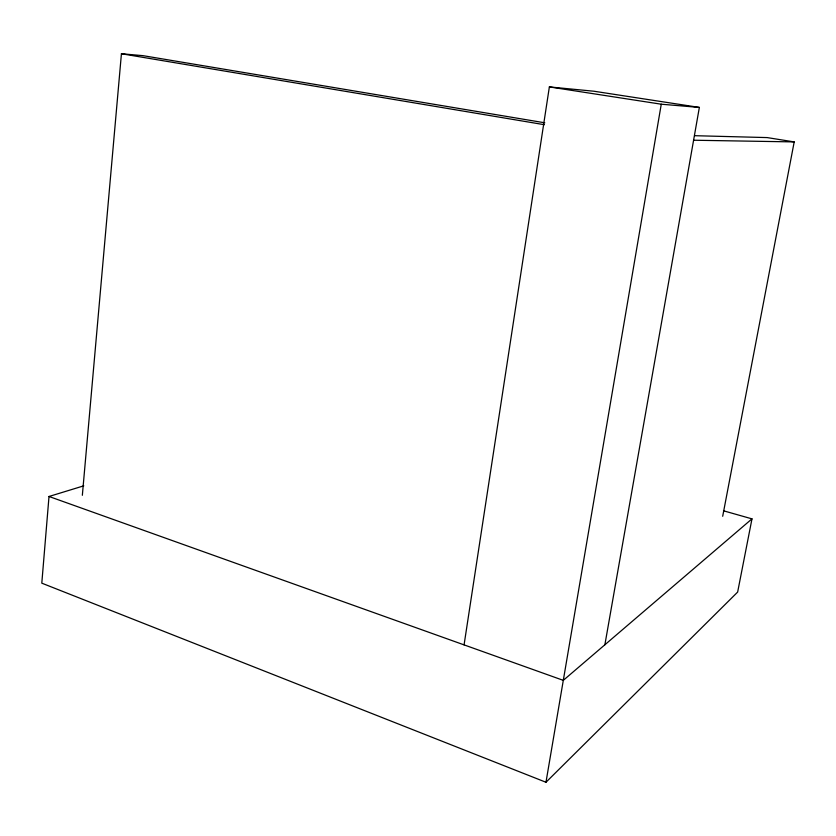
<?xml version="1.0" encoding="UTF-8"?>
<svg xmlns="http://www.w3.org/2000/svg" width="836" height="836" viewBox="0 0 836 836"><rect width="100%" height="100%" fill="white"/><g stroke="black" fill="none" stroke-linecap="round" stroke-linejoin="round"><path stroke-width="1.25" d="M83.778 485.831L49.01 496.479L41.8 583.162L545.971 782.256L737.645 592.076L751.982 518.863L723.474 510.786M82.346 495.299L121.429 53.744L143.04 55.667L544.779 122.798M464.074 644.88L549.367 86.923L594.009 91.239L699.356 107.426L604.877 644.775M545.971 782.256L661.266 104.207L699.356 107.426M722.691 516.282L794.2 141.911L767.166 137.585L694.549 135.693M751.982 518.863L563.297 680.358L49.01 496.479M693.702 140.229L794.2 141.911M549.367 86.923L661.266 104.207M121.429 53.744L544.403 124.71"/></g></svg>
